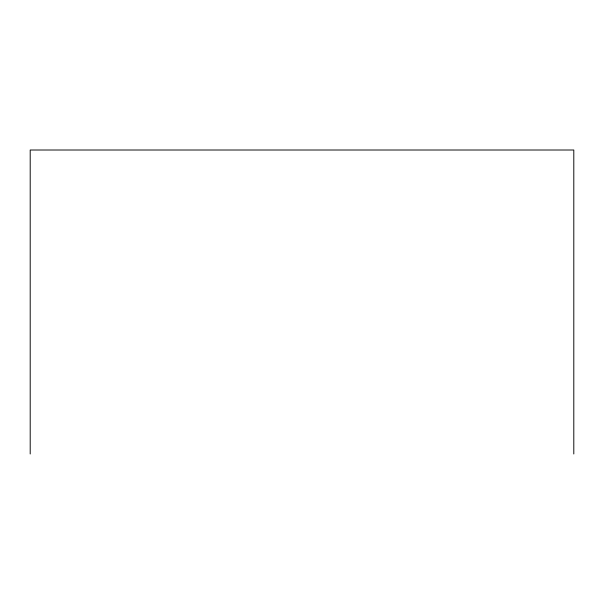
<?xml version="1.0" encoding="UTF-8"?>
<svg xmlns="http://www.w3.org/2000/svg" width="604" height="604" viewBox="0 0 604 604"><rect width="100%" height="100%" fill="white"/><g stroke="black" fill="none" stroke-linecap="round" stroke-linejoin="round"><path stroke-width="0.91" d="M573.8 453.989L573.8 150.011L30.2 150.011L30.2 453.989"/></g></svg>
